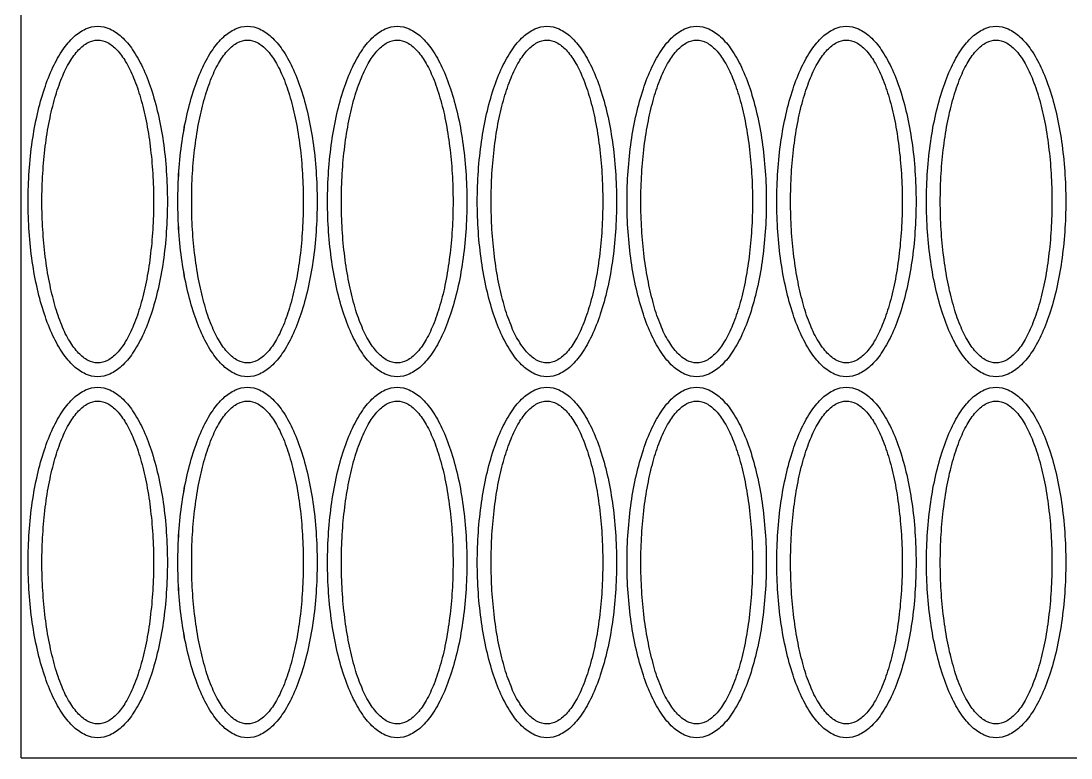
# Model space of a CAD drawing. Extents: x -15 to 2800, y 0 to 2050.
# Drawn here: x 0 to 1474, y 0 to 1034 of the extents above; entities that cross this region are included whole.
import ezdxf

# ---------------------------------------------------------------- set-up
doc = ezdxf.new("R2010")
doc.units = 0
doc.header["$LTSCALE"] = 41

msp = doc.modelspace()

# ---------------------------------------------------------------- linework, layer by layer
at = {"layer": 'BORDER_D0_T132.1_RK1_A0_W0_EM1'}
for points in [[(124.71, 1023.1, -0.081333), (141.17, 1012.01, -0.056346), (156.61, 993.89, -0.039878), (170.57, 969.3, -0.02994), (182.61, 938.99, -0.023968), (192.38, 903.87, -0.020393), (199.59, 865.02, -0.01836), (203.99, 823.61, -0.017435), (205.48, 780.9, -0.017435), (203.99, 738.19, -0.01836), (199.59, 696.78, -0.020393), (192.38, 657.93, -0.023968), (182.61, 622.81, -0.029939), (170.57, 592.5, -0.039878), (156.61, 567.91, -0.056346), (141.17, 549.79, -0.081333), (124.71, 538.7, -0.106579), (107.74, 534.96, -0.106579), (90.77, 538.7, -0.081333), (74.31, 549.79, -0.056346), (58.87, 567.91, -0.039878), (44.91, 592.5, -0.02994), (32.87, 622.81, -0.023968), (23.09, 657.93, -0.020393), (15.89, 696.78, -0.01836), (11.48, 738.19, -0.017435), (10, 780.9, -0.017435), (11.48, 823.61, -0.01836), (15.89, 865.02, -0.020393), (23.09, 903.87, -0.023968), (32.87, 938.99, -0.02994), (44.91, 969.3, -0.039878), (58.87, 993.89, -0.056346), (74.31, 1012.01, -0.081333), (90.77, 1023.1, -0.106579), (107.74, 1026.84, -0.106579), (124.71, 1023.1)], [(221.66, 738.19, -0.017435), (220.18, 780.9, -0.017435), (221.66, 823.61, -0.01836), (226.07, 865.02, -0.020393), (233.27, 903.87, -0.023968), (243.05, 938.99, -0.02994), (255.09, 969.3, -0.039878), (269.05, 993.89, -0.056346), (284.49, 1012.01, -0.081333), (300.95, 1023.1, -0.106579), (317.92, 1026.84, -0.106579), (334.89, 1023.1, -0.081333), (351.35, 1012.01, -0.056346), (366.79, 993.89, -0.039878), (380.75, 969.3, -0.02994), (392.79, 938.99, -0.023968), (402.57, 903.87, -0.020393), (409.77, 865.02, -0.01836), (414.17, 823.61, -0.017435), (415.66, 780.9, -0.017435), (414.17, 738.19, -0.01836), (409.77, 696.78, -0.020393), (402.57, 657.93, -0.023968), (392.79, 622.81, -0.029939), (380.75, 592.5, -0.039878), (366.79, 567.91, -0.056346), (351.35, 549.79, -0.081333), (334.89, 538.7, -0.106579), (317.92, 534.96, -0.106579), (300.95, 538.7, -0.081333), (284.49, 549.79, -0.056346), (269.05, 567.91, -0.039878), (255.09, 592.5, -0.02994), (243.05, 622.81, -0.023968), (233.27, 657.93, -0.020393), (226.07, 696.78, -0.01836), (221.66, 738.19)], [(431.85, 738.19, -0.017435), (430.36, 780.9, -0.017435), (431.85, 823.61, -0.01836), (436.25, 865.02, -0.020393), (443.45, 903.87, -0.023968), (453.23, 938.99, -0.02994), (465.27, 969.3, -0.039878), (479.23, 993.89, -0.056346), (494.67, 1012.01, -0.081333), (511.13, 1023.1, -0.106579), (528.1, 1026.84, -0.106579), (545.07, 1023.1, -0.081333), (561.53, 1012.01, -0.056346), (576.97, 993.89, -0.039878), (590.93, 969.3, -0.02994), (602.97, 938.99, -0.023968), (612.74, 903.87, -0.020393), (619.95, 865.02, -0.01836), (624.35, 823.61, -0.017435), (625.84, 780.9, -0.017435), (624.35, 738.19, -0.01836), (619.95, 696.78, -0.020393), (612.74, 657.93, -0.023968), (602.97, 622.81, -0.029939), (590.93, 592.5, -0.039879), (576.97, 567.91, -0.056346), (561.53, 549.79, -0.081333), (545.07, 538.7, -0.106579), (528.1, 534.96, -0.106579), (511.13, 538.7, -0.081333), (494.67, 549.79, -0.056346), (479.23, 567.91, -0.039878), (465.27, 592.5, -0.02994), (453.23, 622.81, -0.023968), (443.45, 657.93, -0.020393), (436.25, 696.78, -0.01836), (431.85, 738.19)], [(642.03, 738.19, -0.017435), (640.54, 780.9, -0.017435), (642.03, 823.61, -0.01836), (646.43, 865.02, -0.020393), (653.64, 903.87, -0.023968), (663.41, 938.99, -0.02994), (675.45, 969.3, -0.039878), (689.41, 993.89, -0.056346), (704.85, 1012.01, -0.081333), (721.31, 1023.1, -0.106579), (738.28, 1026.84, -0.106579), (755.25, 1023.1, -0.081333), (771.71, 1012.01, -0.056346), (787.15, 993.89, -0.039878), (801.11, 969.3, -0.02994), (813.15, 938.99, -0.023968), (822.92, 903.87, -0.020393), (830.13, 865.02, -0.01836), (834.53, 823.61, -0.017435), (836.02, 780.9, -0.017435), (834.53, 738.19, -0.01836), (830.13, 696.78, -0.020393), (822.92, 657.93, -0.023968), (813.15, 622.81, -0.029939), (801.11, 592.5, -0.039878), (787.15, 567.91, -0.056346), (771.71, 549.79, -0.081333), (755.25, 538.7, -0.106579), (738.28, 534.96, -0.106579), (721.31, 538.7, -0.081333), (704.85, 549.79, -0.056346), (689.41, 567.91, -0.039878), (675.45, 592.5, -0.02994), (663.41, 622.81, -0.023968), (653.64, 657.93, -0.020393), (646.43, 696.78, -0.01836), (642.03, 738.19)], [(852.21, 738.19, -0.017435), (850.72, 780.9, -0.017435), (852.21, 823.61, -0.01836), (856.61, 865.02, -0.020393), (863.82, 903.87, -0.023968), (873.59, 938.99, -0.02994), (885.63, 969.3, -0.039878), (899.59, 993.89, -0.056346), (915.03, 1012.01, -0.081333), (931.49, 1023.1, -0.106579), (948.46, 1026.84, -0.106579), (965.43, 1023.1, -0.081333), (981.89, 1012.01, -0.056346), (997.33, 993.89, -0.039878), (1011.29, 969.3, -0.02994), (1023.33, 938.99, -0.023968), (1033.1, 903.87, -0.020393), (1040.31, 865.02, -0.01836), (1044.71, 823.61, -0.017435), (1046.2, 780.9, -0.017435), (1044.71, 738.19, -0.01836), (1040.31, 696.78, -0.020393), (1033.1, 657.93, -0.023968), (1023.33, 622.81, -0.029939), (1011.29, 592.5, -0.039879), (997.33, 567.91, -0.056346), (981.89, 549.79, -0.081333), (965.43, 538.7, -0.106579), (948.46, 534.96, -0.106579), (931.49, 538.7, -0.081333), (915.03, 549.79, -0.056346), (899.59, 567.91, -0.039879), (885.63, 592.5, -0.02994), (873.59, 622.81, -0.023968), (863.82, 657.93, -0.020393), (856.61, 696.78, -0.01836), (852.21, 738.19)], [(1062.39, 738.19, -0.017435), (1060.9, 780.9, -0.017435), (1062.39, 823.61, -0.01836), (1066.79, 865.02, -0.020393), (1073.99, 903.87, -0.023968), (1083.77, 938.99, -0.02994), (1095.81, 969.3, -0.039878), (1109.77, 993.89, -0.056346), (1125.21, 1012.01, -0.081333), (1141.67, 1023.1, -0.106579), (1158.64, 1026.84, -0.106579), (1175.61, 1023.1, -0.081333), (1192.07, 1012.01, -0.056347), (1207.51, 993.89, -0.039878), (1221.47, 969.3, -0.02994), (1233.51, 938.99, -0.023968), (1243.29, 903.87, -0.020393), (1250.49, 865.02, -0.01836), (1254.9, 823.61, -0.017435), (1256.38, 780.9, -0.017435), (1254.9, 738.19, -0.01836), (1250.49, 696.78, -0.020393), (1243.29, 657.93, -0.023968), (1233.51, 622.81, -0.029939), (1221.47, 592.5, -0.039878), (1207.51, 567.91, -0.056346), (1192.07, 549.79, -0.081333), (1175.61, 538.7, -0.106579), (1158.64, 534.96, -0.106579), (1141.67, 538.7, -0.081333), (1125.21, 549.79, -0.056347), (1109.77, 567.91, -0.039878), (1095.81, 592.5, -0.029939), (1083.77, 622.81, -0.023968), (1073.99, 657.93, -0.020393), (1066.79, 696.78, -0.01836), (1062.39, 738.19)], [(1272.56, 738.19, -0.017435), (1271.08, 780.9, -0.017435), (1272.56, 823.61, -0.01836), (1276.97, 865.02, -0.020393), (1284.18, 903.87, -0.023968), (1293.95, 938.99, -0.02994), (1305.99, 969.3, -0.039878), (1319.95, 993.89, -0.056346), (1335.39, 1012.01, -0.081333), (1351.85, 1023.1, -0.106578), (1368.82, 1026.84, -0.106579), (1385.79, 1023.1, -0.081333), (1402.25, 1012.01, -0.056346), (1417.69, 993.89, -0.039878), (1431.65, 969.3, -0.02994), (1443.69, 938.99, -0.023968), (1453.46, 903.87, -0.020393), (1460.67, 865.02, -0.01836), (1465.07, 823.61, -0.017435), (1466.56, 780.9, -0.017435), (1465.07, 738.19, -0.01836), (1460.67, 696.78, -0.020393), (1453.46, 657.93, -0.023968), (1443.69, 622.81, -0.02994), (1431.65, 592.5, -0.039879), (1417.69, 567.91, -0.056346), (1402.25, 549.79, -0.081333), (1385.79, 538.7, -0.106579), (1368.82, 534.96, -0.106579), (1351.85, 538.7, -0.081333), (1335.39, 549.79, -0.056347), (1319.95, 567.91, -0.039878), (1305.99, 592.5, -0.029939), (1293.95, 622.81, -0.023968), (1284.18, 657.93, -0.020393), (1276.97, 696.78, -0.01836), (1272.56, 738.19)], [(203.99, 231.61, -0.01836), (199.59, 190.2, -0.020393), (192.38, 151.35, -0.023968), (182.61, 116.23, -0.02994), (170.57, 85.92, -0.039878), (156.61, 61.33, -0.056346), (141.17, 43.21, -0.081333), (124.71, 32.12, -0.106579), (107.74, 28.38, -0.106579), (90.77, 32.12, -0.081333), (74.31, 43.21, -0.056346), (58.87, 61.33, -0.039878), (44.91, 85.92, -0.029939), (32.87, 116.23, -0.023968), (23.09, 151.35, -0.020393), (15.89, 190.2, -0.01836), (11.48, 231.61, -0.017435), (10, 274.32, -0.017435), (11.48, 317.03, -0.01836), (15.89, 358.44, -0.020393), (23.09, 397.29, -0.023968), (32.87, 432.41, -0.02994), (44.91, 462.72, -0.039878), (58.87, 487.31, -0.056346), (74.31, 505.43, -0.081333), (90.77, 516.52, -0.106579), (107.74, 520.26, -0.106579), (124.71, 516.52, -0.081333), (141.17, 505.43, -0.056346), (156.61, 487.31, -0.039878), (170.57, 462.72, -0.02994), (182.61, 432.41, -0.023968), (192.38, 397.29, -0.020393), (199.59, 358.44, -0.01836), (203.99, 317.03, -0.017435), (205.48, 274.32, -0.017435), (203.99, 231.61)], [(414.17, 231.61, -0.01836), (409.77, 190.2, -0.020393), (402.57, 151.35, -0.023968), (392.79, 116.23, -0.02994), (380.75, 85.92, -0.039878), (366.79, 61.33, -0.056346), (351.35, 43.21, -0.081333), (334.89, 32.12, -0.106579), (317.92, 28.38, -0.106579), (300.95, 32.12, -0.081333), (284.49, 43.21, -0.056346), (269.05, 61.33, -0.039878), (255.09, 85.92, -0.02994), (243.05, 116.23, -0.023968), (233.27, 151.35, -0.020393), (226.07, 190.2, -0.01836), (221.66, 231.61, -0.017435), (220.18, 274.32, -0.017435), (221.66, 317.03, -0.01836), (226.07, 358.44, -0.020393), (233.27, 397.29, -0.023968), (243.05, 432.41, -0.02994), (255.09, 462.72, -0.039878), (269.05, 487.31, -0.056346), (284.49, 505.43, -0.081333), (300.95, 516.52, -0.106579), (317.92, 520.26, -0.106579), (334.89, 516.52, -0.081333), (351.35, 505.43, -0.056346), (366.79, 487.31, -0.039878), (380.75, 462.72, -0.02994), (392.79, 432.41, -0.023968), (402.57, 397.29, -0.020393), (409.77, 358.44, -0.01836), (414.17, 317.03, -0.017435), (415.66, 274.32, -0.017435), (414.17, 231.61)], [(624.35, 231.61, -0.01836), (619.95, 190.2, -0.020393), (612.74, 151.35, -0.023968), (602.97, 116.23, -0.02994), (590.93, 85.92, -0.039878), (576.97, 61.33, -0.056346), (561.53, 43.21, -0.081333), (545.07, 32.12, -0.106579), (528.1, 28.38, -0.106579), (511.13, 32.12, -0.081333), (494.67, 43.21, -0.056346), (479.23, 61.33, -0.039878), (465.27, 85.92, -0.02994), (453.23, 116.23, -0.023968), (443.45, 151.35, -0.020393), (436.25, 190.2, -0.01836), (431.85, 231.61, -0.017435), (430.36, 274.32, -0.017435), (431.85, 317.03, -0.01836), (436.25, 358.44, -0.020393), (443.45, 397.29, -0.023968), (453.23, 432.41, -0.02994), (465.27, 462.72, -0.039878), (479.23, 487.31, -0.056346), (494.67, 505.43, -0.081333), (511.13, 516.52, -0.106579), (528.1, 520.26, -0.106579), (545.07, 516.52, -0.081333), (561.53, 505.43, -0.056346), (576.97, 487.31, -0.039878), (590.93, 462.72, -0.02994), (602.97, 432.41, -0.023968), (612.74, 397.29, -0.020393), (619.95, 358.44, -0.01836), (624.35, 317.03, -0.017435), (625.84, 274.32, -0.017435), (624.35, 231.61)], [(834.53, 231.61, -0.01836), (830.13, 190.2, -0.020393), (822.92, 151.35, -0.023968), (813.15, 116.23, -0.02994), (801.11, 85.92, -0.039878), (787.15, 61.33, -0.056346), (771.71, 43.21, -0.081333), (755.25, 32.12, -0.106579), (738.28, 28.38, -0.106579), (721.31, 32.12, -0.081333), (704.85, 43.21, -0.056347), (689.41, 61.33, -0.039878), (675.45, 85.92, -0.02994), (663.41, 116.23, -0.023968), (653.64, 151.35, -0.020393), (646.43, 190.2, -0.01836), (642.03, 231.61, -0.017435), (640.54, 274.32, -0.017435), (642.03, 317.03, -0.01836), (646.43, 358.44, -0.020393), (653.64, 397.29, -0.023968), (663.41, 432.41, -0.02994), (675.45, 462.72, -0.039878), (689.41, 487.31, -0.056346), (704.85, 505.43, -0.081333), (721.31, 516.52, -0.106579), (738.28, 520.26, -0.106579), (755.25, 516.52, -0.081333), (771.71, 505.43, -0.056347), (787.15, 487.31, -0.039878), (801.11, 462.72, -0.02994), (813.15, 432.41, -0.023968), (822.92, 397.29, -0.020393), (830.13, 358.44, -0.01836), (834.53, 317.03, -0.017435), (836.02, 274.32, -0.017435), (834.53, 231.61)], [(1044.71, 231.61, -0.01836), (1040.31, 190.2, -0.020393), (1033.1, 151.35, -0.023968), (1023.33, 116.23, -0.02994), (1011.29, 85.92, -0.039878), (997.33, 61.33, -0.056346), (981.89, 43.21, -0.081333), (965.43, 32.12, -0.106579), (948.46, 28.38, -0.106579), (931.49, 32.12, -0.081333), (915.03, 43.21, -0.056346), (899.59, 61.33, -0.039878), (885.63, 85.92, -0.02994), (873.59, 116.23, -0.023968), (863.82, 151.35, -0.020393), (856.61, 190.2, -0.01836), (852.21, 231.61, -0.017435), (850.72, 274.32, -0.017435), (852.21, 317.03, -0.01836), (856.61, 358.44, -0.020393), (863.82, 397.29, -0.023968), (873.59, 432.41, -0.02994), (885.63, 462.72, -0.039878), (899.59, 487.31, -0.056346), (915.03, 505.43, -0.081333), (931.49, 516.52, -0.106579), (948.46, 520.26, -0.106579), (965.43, 516.52, -0.081333), (981.89, 505.43, -0.056347), (997.33, 487.31, -0.039878), (1011.29, 462.72, -0.02994), (1023.33, 432.41, -0.023968), (1033.1, 397.29, -0.020393), (1040.31, 358.44, -0.01836), (1044.71, 317.03, -0.017435), (1046.2, 274.32, -0.017435), (1044.71, 231.61)], [(1254.9, 231.61, -0.01836), (1250.49, 190.2, -0.020393), (1243.29, 151.35, -0.023968), (1233.51, 116.23, -0.02994), (1221.47, 85.92, -0.039878), (1207.51, 61.33, -0.056346), (1192.07, 43.21, -0.081332), (1175.61, 32.12, -0.106579), (1158.64, 28.38, -0.106579), (1141.67, 32.12, -0.081333), (1125.21, 43.21, -0.056347), (1109.77, 61.33, -0.039878), (1095.81, 85.92, -0.02994), (1083.77, 116.23, -0.023968), (1073.99, 151.35, -0.020393), (1066.79, 190.2, -0.01836), (1062.39, 231.61, -0.017435), (1060.9, 274.32, -0.017435), (1062.39, 317.03, -0.01836), (1066.79, 358.44, -0.020393), (1073.99, 397.29, -0.023968), (1083.77, 432.41, -0.02994), (1095.81, 462.72, -0.039878), (1109.77, 487.31, -0.056347), (1125.21, 505.43, -0.081333), (1141.67, 516.52, -0.106579), (1158.64, 520.26, -0.106579), (1175.61, 516.52, -0.081333), (1192.07, 505.43, -0.056347), (1207.51, 487.31, -0.039878), (1221.47, 462.72, -0.02994), (1233.51, 432.41, -0.023968), (1243.29, 397.29, -0.020393), (1250.49, 358.44, -0.01836), (1254.9, 317.03, -0.017435), (1256.38, 274.32, -0.017435), (1254.9, 231.61)], [(1465.07, 231.61, -0.01836), (1460.67, 190.2, -0.020393), (1453.46, 151.35, -0.023968), (1443.69, 116.23, -0.02994), (1431.65, 85.92, -0.039878), (1417.69, 61.33, -0.056346), (1402.25, 43.21, -0.081333), (1385.79, 32.12, -0.106579), (1368.82, 28.38, -0.106579), (1351.85, 32.12, -0.081333), (1335.39, 43.21, -0.056347), (1319.95, 61.33, -0.039878), (1305.99, 85.92, -0.02994), (1293.95, 116.23, -0.023968), (1284.18, 151.35, -0.020393), (1276.97, 190.2, -0.01836), (1272.56, 231.61, -0.017435), (1271.08, 274.32, -0.017435), (1272.56, 317.03, -0.01836), (1276.97, 358.44, -0.020393), (1284.18, 397.29, -0.023968), (1293.95, 432.41, -0.02994), (1305.99, 462.72, -0.039878), (1319.95, 487.31, -0.056347), (1335.39, 505.43, -0.081333), (1351.85, 516.52, -0.106579), (1368.82, 520.26, -0.106579), (1385.79, 516.52, -0.081333), (1402.25, 505.43, -0.056346), (1417.69, 487.31, -0.039878), (1431.65, 462.72, -0.02994), (1443.69, 432.41, -0.023968), (1453.46, 397.29, -0.020393), (1460.67, 358.44, -0.01836), (1465.07, 317.03, -0.017435), (1466.56, 274.32, -0.017435), (1465.07, 231.61)]]:
    msp.add_lwpolyline(points, format="xyb", close=True, dxfattribs=at)
at = {"layer": 'BORDER_D0_T132_RK1_A0_W0_EM1_RI1_ID0021'}
for points in [[(107.74, 1026.84, -0.106572), (124.71, 1023.1, -0.081329), (141.17, 1012.01, -0.056349), (156.61, 993.89, -0.039882), (170.57, 969.3, -0.029934), (182.61, 938.99, -0.02397), (192.38, 903.87, -0.020392), (199.59, 865.02, -0.01836), (203.99, 823.61, -0.017437), (205.48, 780.9, -0.017437), (203.99, 738.19, -0.01836), (199.59, 696.78, -0.020392), (192.38, 657.93, -0.02397), (182.61, 622.81, -0.029934), (170.57, 592.5, -0.039882), (156.61, 567.91, -0.056348), (141.17, 549.79, -0.081329), (124.71, 538.7, -0.106572), (107.74, 534.96, -0.106572), (90.77, 538.7, -0.081329), (74.31, 549.79, -0.056349), (58.87, 567.91, -0.039882), (44.91, 592.5, -0.029934), (32.87, 622.81, -0.02397), (23.1, 657.93, -0.020392), (15.89, 696.78, -0.01836), (11.49, 738.19, -0.017437), (10, 780.9, -0.017436), (11.49, 823.61, -0.01836), (15.89, 865.02, -0.020392), (23.1, 903.87, -0.02397), (32.87, 938.99, -0.029934), (44.91, 969.3, -0.039882), (58.87, 993.89, -0.056349), (74.31, 1012.01, -0.081329), (90.77, 1023.1, -0.106572), (107.74, 1026.84)], [(317.92, 1026.84, -0.106572), (334.89, 1023.1, -0.081329), (351.35, 1012.01, -0.056349), (366.79, 993.89, -0.039882), (380.75, 969.3, -0.029934), (392.79, 938.99, -0.02397), (402.56, 903.87, -0.020392), (409.77, 865.02, -0.01836), (414.17, 823.61, -0.017437), (415.66, 780.9, -0.017437), (414.17, 738.19, -0.01836), (409.77, 696.78, -0.020392), (402.56, 657.93, -0.02397), (392.79, 622.81, -0.029934), (380.75, 592.5, -0.039882), (366.79, 567.91, -0.056348), (351.35, 549.79, -0.081329), (334.89, 538.7, -0.106572), (317.92, 534.96, -0.106572), (300.95, 538.7, -0.081329), (284.49, 549.79, -0.056349), (269.05, 567.91, -0.039882), (255.09, 592.5, -0.029934), (243.05, 622.81, -0.02397), (233.28, 657.93, -0.020392), (226.07, 696.78, -0.01836), (221.67, 738.19, -0.017437), (220.18, 780.9, -0.017437), (221.67, 823.61, -0.01836), (226.07, 865.02, -0.020392), (233.28, 903.87, -0.02397), (243.05, 938.99, -0.029934), (255.09, 969.3, -0.039882), (269.05, 993.89, -0.056349), (284.49, 1012.01, -0.081329), (300.95, 1023.1, -0.106572), (317.92, 1026.84)], [(528.1, 1026.84, -0.106572), (545.07, 1023.1, -0.081329), (561.53, 1012.01, -0.056349), (576.97, 993.89, -0.039882), (590.93, 969.3, -0.029934), (602.97, 938.99, -0.02397), (612.74, 903.87, -0.020392), (619.95, 865.02, -0.01836), (624.35, 823.61, -0.017437), (625.84, 780.9, -0.017437), (624.35, 738.19, -0.01836), (619.95, 696.78, -0.020392), (612.74, 657.93, -0.02397), (602.97, 622.81, -0.029934), (590.93, 592.5, -0.039882), (576.97, 567.91, -0.056348), (561.53, 549.79, -0.081329), (545.07, 538.7, -0.106572), (528.1, 534.96, -0.106572), (511.13, 538.7, -0.081329), (494.67, 549.79, -0.056349), (479.23, 567.91, -0.039882), (465.27, 592.5, -0.029934), (453.23, 622.81, -0.02397), (443.46, 657.93, -0.020392), (436.25, 696.78, -0.01836), (431.85, 738.19, -0.017436), (430.36, 780.9, -0.017437), (431.85, 823.61, -0.01836), (436.25, 865.02, -0.020392), (443.46, 903.87, -0.02397), (453.23, 938.99, -0.029934), (465.27, 969.3, -0.039882), (479.23, 993.89, -0.056349), (494.67, 1012.01, -0.081329), (511.13, 1023.1, -0.106572), (528.1, 1026.84)], [(738.28, 1026.84, -0.106572), (755.25, 1023.1, -0.081329), (771.71, 1012.01, -0.056349), (787.15, 993.89, -0.039882), (801.11, 969.3, -0.029934), (813.15, 938.99, -0.02397), (822.92, 903.87, -0.020392), (830.13, 865.02, -0.01836), (834.53, 823.61, -0.017437), (836.02, 780.9, -0.017437), (834.53, 738.19, -0.01836), (830.13, 696.78, -0.020392), (822.92, 657.93, -0.02397), (813.15, 622.81, -0.029934), (801.11, 592.5, -0.039882), (787.15, 567.91, -0.056348), (771.71, 549.79, -0.081329), (755.25, 538.7, -0.106572), (738.28, 534.96, -0.106572), (721.31, 538.7, -0.081329), (704.85, 549.79, -0.056349), (689.41, 567.91, -0.039882), (675.45, 592.5, -0.029934), (663.41, 622.81, -0.02397), (653.64, 657.93, -0.020392), (646.43, 696.78, -0.01836), (642.03, 738.19, -0.017436), (640.54, 780.9, -0.017437), (642.03, 823.61, -0.01836), (646.43, 865.02, -0.020392), (653.64, 903.87, -0.02397), (663.41, 938.99, -0.029934), (675.45, 969.3, -0.039882), (689.41, 993.89, -0.056349), (704.85, 1012.01, -0.081329), (721.31, 1023.1, -0.106572), (738.28, 1026.84)], [(948.46, 1026.84, -0.106572), (965.43, 1023.1, -0.081329), (981.89, 1012.01, -0.056349), (997.33, 993.89, -0.039882), (1011.29, 969.3, -0.029934), (1023.33, 938.99, -0.02397), (1033.1, 903.87, -0.020392), (1040.31, 865.02, -0.01836), (1044.71, 823.61, -0.017437), (1046.2, 780.9, -0.017437), (1044.71, 738.19, -0.01836), (1040.31, 696.78, -0.020392), (1033.1, 657.93, -0.02397), (1023.33, 622.81, -0.029934), (1011.29, 592.5, -0.039882), (997.33, 567.91, -0.056348), (981.89, 549.79, -0.081329), (965.43, 538.7, -0.106572), (948.46, 534.96, -0.106572), (931.49, 538.7, -0.081329), (915.03, 549.79, -0.056348), (899.59, 567.91, -0.039882), (885.63, 592.5, -0.029934), (873.59, 622.81, -0.02397), (863.82, 657.93, -0.020392), (856.61, 696.78, -0.01836), (852.21, 738.19, -0.017436), (850.72, 780.9, -0.017437), (852.21, 823.61, -0.01836), (856.61, 865.02, -0.020392), (863.82, 903.87, -0.02397), (873.59, 938.99, -0.029934), (885.63, 969.3, -0.039882), (899.59, 993.89, -0.056348), (915.03, 1012.01, -0.081329), (931.49, 1023.1, -0.106572), (948.46, 1026.84)], [(1158.64, 1026.84, -0.106572), (1175.61, 1023.1, -0.08133), (1192.07, 1012.01, -0.056348), (1207.51, 993.89, -0.039882), (1221.47, 969.3, -0.029934), (1233.51, 938.99, -0.02397), (1243.28, 903.87, -0.020392), (1250.49, 865.02, -0.01836), (1254.89, 823.61, -0.017437), (1256.38, 780.9, -0.017437), (1254.89, 738.19, -0.01836), (1250.49, 696.78, -0.020392), (1243.28, 657.93, -0.02397), (1233.51, 622.81, -0.029934), (1221.47, 592.5, -0.039882), (1207.51, 567.91, -0.056348), (1192.07, 549.79, -0.08133), (1175.61, 538.7, -0.106572), (1158.64, 534.96, -0.106572), (1141.67, 538.7, -0.08133), (1125.21, 549.79, -0.056348), (1109.77, 567.91, -0.039882), (1095.81, 592.5, -0.029934), (1083.77, 622.81, -0.02397), (1074, 657.93, -0.020392), (1066.79, 696.78, -0.01836), (1062.39, 738.19, -0.017436), (1060.9, 780.9, -0.017437), (1062.39, 823.61, -0.01836), (1066.79, 865.02, -0.020392), (1074, 903.87, -0.02397), (1083.77, 938.99, -0.029934), (1095.81, 969.3, -0.039882), (1109.77, 993.89, -0.056348), (1125.21, 1012.01, -0.08133), (1141.67, 1023.1, -0.106572), (1158.64, 1026.84)], [(1368.82, 1026.84, -0.106572), (1385.79, 1023.1, -0.08133), (1402.25, 1012.01, -0.056348), (1417.69, 993.89, -0.039882), (1431.65, 969.3, -0.029934), (1443.69, 938.99, -0.02397), (1453.46, 903.87, -0.020392), (1460.67, 865.02, -0.01836), (1465.07, 823.61, -0.017437), (1466.56, 780.9, -0.017437), (1465.07, 738.19, -0.01836), (1460.67, 696.78, -0.020392), (1453.46, 657.93, -0.02397), (1443.69, 622.81, -0.029934), (1431.65, 592.5, -0.039882), (1417.69, 567.91, -0.056348), (1402.25, 549.79, -0.08133), (1385.79, 538.7, -0.106572), (1368.82, 534.96, -0.106572), (1351.85, 538.7, -0.08133), (1335.39, 549.79, -0.056348), (1319.95, 567.91, -0.039882), (1305.99, 592.5, -0.029934), (1293.95, 622.81, -0.02397), (1284.18, 657.93, -0.020392), (1276.97, 696.78, -0.01836), (1272.57, 738.19, -0.017436), (1271.08, 780.9, -0.017437), (1272.57, 823.61, -0.01836), (1276.97, 865.02, -0.020392), (1284.18, 903.87, -0.02397), (1293.95, 938.99, -0.029934), (1305.99, 969.3, -0.039882), (1319.95, 993.89, -0.056348), (1335.39, 1012.01, -0.08133), (1351.85, 1023.1, -0.106572), (1368.82, 1026.84)], [(107.74, 520.26, -0.106572), (124.71, 516.52, -0.081329), (141.17, 505.43, -0.056349), (156.61, 487.31, -0.039882), (170.57, 462.72, -0.029934), (182.61, 432.41, -0.02397), (192.38, 397.29, -0.020392), (199.59, 358.44, -0.01836), (203.99, 317.03, -0.017437), (205.48, 274.32, -0.017437), (203.99, 231.61, -0.01836), (199.59, 190.2, -0.020392), (192.38, 151.35, -0.02397), (182.61, 116.23, -0.029934), (170.57, 85.92, -0.039882), (156.61, 61.33, -0.056348), (141.17, 43.21, -0.081329), (124.71, 32.12, -0.106572), (107.74, 28.38, -0.106572), (90.77, 32.12, -0.081329), (74.31, 43.21, -0.056349), (58.87, 61.33, -0.039882), (44.91, 85.92, -0.029934), (32.87, 116.23, -0.02397), (23.1, 151.35, -0.020392), (15.89, 190.2, -0.01836), (11.49, 231.61, -0.017437), (10, 274.32, -0.017437), (11.49, 317.03, -0.01836), (15.89, 358.44, -0.020392), (23.1, 397.29, -0.02397), (32.87, 432.41, -0.029934), (44.91, 462.72, -0.039882), (58.87, 487.31, -0.056349), (74.31, 505.43, -0.081329), (90.77, 516.52, -0.106572), (107.74, 520.26)], [(317.92, 520.26, -0.106572), (334.89, 516.52, -0.081329), (351.35, 505.43, -0.056349), (366.79, 487.31, -0.039882), (380.75, 462.72, -0.029934), (392.79, 432.41, -0.02397), (402.56, 397.29, -0.020392), (409.77, 358.44, -0.01836), (414.17, 317.03, -0.017437), (415.66, 274.32, -0.017437), (414.17, 231.61, -0.01836), (409.77, 190.2, -0.020392), (402.56, 151.35, -0.02397), (392.79, 116.23, -0.029934), (380.75, 85.92, -0.039882), (366.79, 61.33, -0.056348), (351.35, 43.21, -0.081329), (334.89, 32.12, -0.106572), (317.92, 28.38, -0.106572), (300.95, 32.12, -0.081329), (284.49, 43.21, -0.056349), (269.05, 61.33, -0.039882), (255.09, 85.92, -0.029934), (243.05, 116.23, -0.02397), (233.28, 151.35, -0.020392), (226.07, 190.2, -0.01836), (221.67, 231.61, -0.017436), (220.18, 274.32, -0.017437), (221.67, 317.03, -0.01836), (226.07, 358.44, -0.020392), (233.28, 397.29, -0.02397), (243.05, 432.41, -0.029934), (255.09, 462.72, -0.039882), (269.05, 487.31, -0.056349), (284.49, 505.43, -0.081329), (300.95, 516.52, -0.106572), (317.92, 520.26)], [(528.1, 520.26, -0.106572), (545.07, 516.52, -0.081329), (561.53, 505.43, -0.056349), (576.97, 487.31, -0.039882), (590.93, 462.72, -0.029934), (602.97, 432.41, -0.02397), (612.74, 397.29, -0.020392), (619.95, 358.44, -0.01836), (624.35, 317.03, -0.017437), (625.84, 274.32, -0.017437), (624.35, 231.61, -0.01836), (619.95, 190.2, -0.020392), (612.74, 151.35, -0.02397), (602.97, 116.23, -0.029934), (590.93, 85.92, -0.039882), (576.97, 61.33, -0.056349), (561.53, 43.21, -0.081329), (545.07, 32.12, -0.106572), (528.1, 28.38, -0.106572), (511.13, 32.12, -0.081329), (494.67, 43.21, -0.056349), (479.23, 61.33, -0.039882), (465.27, 85.92, -0.029934), (453.23, 116.23, -0.02397), (443.46, 151.35, -0.020392), (436.25, 190.2, -0.01836), (431.85, 231.61, -0.017436), (430.36, 274.32, -0.017437), (431.85, 317.03, -0.01836), (436.25, 358.44, -0.020392), (443.46, 397.29, -0.02397), (453.23, 432.41, -0.029934), (465.27, 462.72, -0.039882), (479.23, 487.31, -0.056349), (494.67, 505.43, -0.081329), (511.13, 516.52, -0.106572), (528.1, 520.26)], [(738.28, 520.26, -0.106572), (755.25, 516.52, -0.081329), (771.71, 505.43, -0.056349), (787.15, 487.31, -0.039882), (801.11, 462.72, -0.029934), (813.15, 432.41, -0.02397), (822.92, 397.29, -0.020392), (830.13, 358.44, -0.01836), (834.53, 317.03, -0.017437), (836.02, 274.32, -0.017437), (834.53, 231.61, -0.01836), (830.13, 190.2, -0.020392), (822.92, 151.35, -0.02397), (813.15, 116.23, -0.029934), (801.11, 85.92, -0.039882), (787.15, 61.33, -0.056349), (771.71, 43.21, -0.081329), (755.25, 32.12, -0.106572), (738.28, 28.38, -0.106572), (721.31, 32.12, -0.081329), (704.85, 43.21, -0.056348), (689.41, 61.33, -0.039882), (675.45, 85.92, -0.029934), (663.41, 116.23, -0.02397), (653.64, 151.35, -0.020392), (646.43, 190.2, -0.01836), (642.03, 231.61, -0.017436), (640.54, 274.32, -0.017437), (642.03, 317.03, -0.01836), (646.43, 358.44, -0.020392), (653.64, 397.29, -0.02397), (663.41, 432.41, -0.029934), (675.45, 462.72, -0.039882), (689.41, 487.31, -0.056349), (704.85, 505.43, -0.081329), (721.31, 516.52, -0.106572), (738.28, 520.26)], [(948.46, 520.26, -0.106572), (965.43, 516.52, -0.081329), (981.89, 505.43, -0.056349), (997.33, 487.31, -0.039882), (1011.29, 462.72, -0.029934), (1023.33, 432.41, -0.02397), (1033.1, 397.29, -0.020392), (1040.31, 358.44, -0.01836), (1044.71, 317.03, -0.017437), (1046.2, 274.32, -0.017437), (1044.71, 231.61, -0.01836), (1040.31, 190.2, -0.020392), (1033.1, 151.35, -0.02397), (1023.33, 116.23, -0.029934), (1011.29, 85.92, -0.039882), (997.33, 61.33, -0.056348), (981.89, 43.21, -0.081329), (965.43, 32.12, -0.106572), (948.46, 28.38, -0.106572), (931.49, 32.12, -0.081329), (915.03, 43.21, -0.056349), (899.59, 61.33, -0.039882), (885.63, 85.92, -0.029934), (873.59, 116.23, -0.02397), (863.82, 151.35, -0.020392), (856.61, 190.2, -0.01836), (852.21, 231.61, -0.017436), (850.72, 274.32, -0.017437), (852.21, 317.03, -0.01836), (856.61, 358.44, -0.020392), (863.82, 397.29, -0.02397), (873.59, 432.41, -0.029934), (885.63, 462.72, -0.039882), (899.59, 487.31, -0.056348), (915.03, 505.43, -0.081329), (931.49, 516.52, -0.106572), (948.46, 520.26)], [(1158.64, 520.26, -0.106572), (1175.61, 516.52, -0.08133), (1192.07, 505.43, -0.056348), (1207.51, 487.31, -0.039882), (1221.47, 462.72, -0.029934), (1233.51, 432.41, -0.02397), (1243.28, 397.29, -0.020392), (1250.49, 358.44, -0.01836), (1254.89, 317.03, -0.017437), (1256.38, 274.32, -0.017437), (1254.89, 231.61, -0.01836), (1250.49, 190.2, -0.020392), (1243.28, 151.35, -0.02397), (1233.51, 116.23, -0.029934), (1221.47, 85.92, -0.039882), (1207.51, 61.33, -0.056348), (1192.07, 43.21, -0.08133), (1175.61, 32.12, -0.106572), (1158.64, 28.38, -0.106572), (1141.67, 32.12, -0.08133), (1125.21, 43.21, -0.056348), (1109.77, 61.33, -0.039882), (1095.81, 85.92, -0.029934), (1083.77, 116.23, -0.02397), (1074, 151.35, -0.020392), (1066.79, 190.2, -0.01836), (1062.39, 231.61, -0.017436), (1060.9, 274.32, -0.017437), (1062.39, 317.03, -0.01836), (1066.79, 358.44, -0.020392), (1074, 397.29, -0.02397), (1083.77, 432.41, -0.029934), (1095.81, 462.72, -0.039882), (1109.77, 487.31, -0.056348), (1125.21, 505.43, -0.08133), (1141.67, 516.52, -0.106572), (1158.64, 520.26)], [(1368.82, 520.26, -0.106572), (1385.79, 516.52, -0.08133), (1402.25, 505.43, -0.056348), (1417.69, 487.31, -0.039882), (1431.65, 462.72, -0.029934), (1443.69, 432.41, -0.02397), (1453.46, 397.29, -0.020392), (1460.67, 358.44, -0.01836), (1465.07, 317.03, -0.017437), (1466.56, 274.32, -0.017437), (1465.07, 231.61, -0.01836), (1460.67, 190.2, -0.020392), (1453.46, 151.35, -0.02397), (1443.69, 116.23, -0.029934), (1431.65, 85.92, -0.039882), (1417.69, 61.33, -0.056348), (1402.25, 43.21, -0.08133), (1385.79, 32.12, -0.106572), (1368.82, 28.38, -0.106572), (1351.85, 32.12, -0.08133), (1335.39, 43.21, -0.056348), (1319.95, 61.33, -0.039882), (1305.99, 85.92, -0.029934), (1293.95, 116.23, -0.02397), (1284.18, 151.35, -0.020392), (1276.97, 190.2, -0.01836), (1272.57, 231.61, -0.017436), (1271.08, 274.32, -0.017437), (1272.57, 317.03, -0.01836), (1276.97, 358.44, -0.020392), (1284.18, 397.29, -0.02397), (1293.95, 432.41, -0.029934), (1305.99, 462.72, -0.039882), (1319.95, 487.31, -0.056348), (1335.39, 505.43, -0.08133), (1351.85, 516.52, -0.106572), (1368.82, 520.26)]]:
    msp.add_lwpolyline(points, format="xyb", close=True, dxfattribs=at)
at = {"layer": 'CONTOUR_D0'}
for points in [[(107.74, 1007.45, -0.121126), (121.35, 1004.01, -0.084995), (134.54, 993.79, -0.05459), (146.91, 977.1, -0.03689), (158.1, 954.44, -0.026939), (167.76, 926.52, -0.021226), (175.59, 894.17, -0.017888), (181.36, 858.38, -0.016018), (184.9, 820.24, -0.015176), (186.09, 780.9, -0.015176), (184.9, 741.56, -0.016018), (181.36, 703.42, -0.017888), (175.59, 667.63, -0.021226), (167.76, 635.28, -0.026948), (158.1, 607.35, -0.036877), (146.91, 584.7, -0.054568), (134.54, 568.02, -0.085027), (121.35, 557.79, -0.121126), (107.74, 554.35, -0.12104), (94.14, 557.79, -0.085068), (80.94, 568.02, -0.054568), (68.57, 584.7, -0.066481), (57.38, 607.35, -0.043161), (47.72, 635.28, -0.021226), (39.89, 667.63, -0.017888), (34.12, 703.42, -0.016018), (30.58, 741.56, -0.015176), (29.39, 780.9, -0.015176), (30.58, 820.24, -0.016018), (34.12, 858.38, -0.017888), (39.89, 894.17, -0.021226), (47.72, 926.52, -0.026939), (57.38, 954.44, -0.03689), (68.57, 977.1, -0.05459), (80.94, 993.79, -0.085036), (94.14, 1004.01, -0.12104), (107.74, 1007.45)], [(317.92, 1007.45, -0.121126), (331.53, 1004.01, -0.084995), (344.72, 993.79, -0.05459), (357.09, 977.1, -0.03689), (368.28, 954.44, -0.026939), (377.94, 926.52, -0.021226), (385.77, 894.17, -0.017888), (391.54, 858.38, -0.016018), (395.08, 820.24, -0.015176), (396.27, 780.9, -0.015176), (395.08, 741.56, -0.016018), (391.54, 703.42, -0.017888), (385.77, 667.63, -0.021226), (377.94, 635.28, -0.026948), (368.28, 607.35, -0.036877), (357.09, 584.7, -0.054568), (344.72, 568.02, -0.085027), (331.53, 557.79, -0.121126), (317.92, 554.35, -0.12104), (304.32, 557.79, -0.085068), (291.12, 568.02, -0.054569), (278.75, 584.7, -0.066481), (267.56, 607.35, -0.043161), (257.9, 635.28, -0.021226), (250.07, 667.63, -0.017888), (244.3, 703.42, -0.016018), (240.76, 741.56, -0.015176), (239.57, 780.9, -0.015176), (240.76, 820.24, -0.016018), (244.3, 858.38, -0.017888), (250.07, 894.17, -0.021226), (257.9, 926.52, -0.026939), (267.56, 954.44, -0.03689), (278.75, 977.1, -0.05459), (291.12, 993.79, -0.085036), (304.32, 1004.01, -0.12104), (317.92, 1007.45)], [(528.1, 1007.45, -0.121126), (541.71, 1004.01, -0.084995), (554.9, 993.79, -0.05459), (567.27, 977.1, -0.03689), (578.46, 954.44, -0.026939), (588.12, 926.52, -0.021226), (595.95, 894.17, -0.017888), (601.72, 858.38, -0.016018), (605.26, 820.24, -0.015176), (606.45, 780.9, -0.015176), (605.26, 741.56, -0.016018), (601.72, 703.42, -0.017888), (595.95, 667.63, -0.021226), (588.12, 635.28, -0.026948), (578.46, 607.35, -0.036877), (567.27, 584.7, -0.054569), (554.9, 568.02, -0.085027), (541.71, 557.79, -0.121126), (528.1, 554.35, -0.12104), (514.5, 557.79, -0.085068), (501.3, 568.02, -0.054569), (488.93, 584.7, -0.066481), (477.74, 607.35, -0.043161), (468.08, 635.28, -0.021226), (460.25, 667.63, -0.017888), (454.48, 703.42, -0.016018), (450.94, 741.56, -0.015176), (449.75, 780.9, -0.015176), (450.94, 820.24, -0.016018), (454.48, 858.38, -0.017888), (460.25, 894.17, -0.021226), (468.08, 926.52, -0.026939), (477.74, 954.44, -0.03689), (488.93, 977.1, -0.05459), (501.3, 993.79, -0.085036), (514.5, 1004.01, -0.12104), (528.1, 1007.45)], [(738.28, 1007.45, -0.121126), (751.89, 1004.01, -0.084995), (765.08, 993.79, -0.05459), (777.45, 977.1, -0.03689), (788.64, 954.44, -0.026939), (798.3, 926.52, -0.021226), (806.13, 894.17, -0.017888), (811.9, 858.38, -0.016018), (815.44, 820.24, -0.015176), (816.63, 780.9, -0.015176), (815.44, 741.56, -0.016018), (811.9, 703.42, -0.017888), (806.13, 667.63, -0.021226), (798.3, 635.28, -0.026948), (788.64, 607.35, -0.036877), (777.45, 584.7, -0.054568), (765.08, 568.02, -0.085027), (751.89, 557.79, -0.121126), (738.28, 554.35, -0.12104), (724.68, 557.79, -0.085068), (711.48, 568.02, -0.054569), (699.11, 584.7, -0.066481), (687.92, 607.35, -0.043161), (678.26, 635.28, -0.021226), (670.43, 667.63, -0.017888), (664.66, 703.42, -0.016018), (661.12, 741.56, -0.015176), (659.93, 780.9, -0.015176), (661.12, 820.24, -0.016018), (664.66, 858.38, -0.017888), (670.43, 894.17, -0.021226), (678.26, 926.52, -0.026939), (687.92, 954.44, -0.03689), (699.11, 977.1, -0.05459), (711.48, 993.79, -0.085036), (724.68, 1004.01, -0.12104), (738.28, 1007.45)], [(948.46, 1007.45, -0.121126), (962.07, 1004.01, -0.084995), (975.26, 993.79, -0.05459), (987.63, 977.1, -0.03689), (998.82, 954.44, -0.026939), (1008.48, 926.52, -0.021226), (1016.31, 894.17, -0.017888), (1022.08, 858.38, -0.016018), (1025.62, 820.24, -0.015176), (1026.81, 780.9, -0.015176), (1025.62, 741.56, -0.016018), (1022.08, 703.42, -0.017888), (1016.31, 667.63, -0.021226), (1008.48, 635.28, -0.026948), (998.82, 607.35, -0.036877), (987.63, 584.7, -0.054569), (975.26, 568.02, -0.085027), (962.07, 557.79, -0.121126), (948.46, 554.35, -0.12104), (934.86, 557.79, -0.085068), (921.66, 568.02, -0.054569), (909.29, 584.7, -0.066481), (898.1, 607.35, -0.043161), (888.44, 635.28, -0.021226), (880.61, 667.63, -0.017888), (874.84, 703.42, -0.016018), (871.3, 741.56, -0.015176), (870.11, 780.9, -0.015176), (871.3, 820.24, -0.016018), (874.84, 858.38, -0.017888), (880.61, 894.17, -0.021226), (888.44, 926.52, -0.026939), (898.1, 954.44, -0.03689), (909.29, 977.1, -0.05459), (921.66, 993.79, -0.085036), (934.86, 1004.01, -0.12104), (948.46, 1007.45)], [(1158.64, 1007.45, -0.121126), (1172.25, 1004.01, -0.084995), (1185.44, 993.79, -0.05459), (1197.81, 977.1, -0.03689), (1209, 954.44, -0.026939), (1218.66, 926.52, -0.021226), (1226.49, 894.17, -0.017888), (1232.26, 858.38, -0.016018), (1235.8, 820.24, -0.015176), (1236.99, 780.9, -0.015176), (1235.8, 741.56, -0.016018), (1232.26, 703.42, -0.017888), (1226.49, 667.63, -0.021226), (1218.66, 635.28, -0.026948), (1209, 607.35, -0.036877), (1197.81, 584.7, -0.054568), (1185.44, 568.02, -0.085027), (1172.25, 557.79, -0.121126), (1158.64, 554.35, -0.12104), (1145.04, 557.79, -0.085067), (1131.84, 568.02, -0.054569), (1119.47, 584.7, -0.066481), (1108.28, 607.35, -0.043161), (1098.62, 635.28, -0.021226), (1090.79, 667.63, -0.017888), (1085.02, 703.42, -0.016018), (1081.48, 741.56, -0.015176), (1080.29, 780.9, -0.015176), (1081.48, 820.24, -0.016018), (1085.02, 858.38, -0.017888), (1090.79, 894.17, -0.021226), (1098.62, 926.52, -0.026939), (1108.28, 954.44, -0.03689), (1119.47, 977.1, -0.05459), (1131.84, 993.79, -0.085036), (1145.04, 1004.01, -0.12104), (1158.64, 1007.45)], [(1368.82, 1007.45, -0.121126), (1382.43, 1004.01, -0.084995), (1395.62, 993.79, -0.05459), (1407.99, 977.1, -0.03689), (1419.18, 954.44, -0.026939), (1428.84, 926.52, -0.021226), (1436.67, 894.17, -0.017888), (1442.44, 858.38, -0.016018), (1445.98, 820.24, -0.015176), (1447.17, 780.9, -0.015176), (1445.98, 741.56, -0.016018), (1442.44, 703.42, -0.017888), (1436.67, 667.63, -0.021226), (1428.84, 635.28, -0.026948), (1419.18, 607.35, -0.036877), (1407.99, 584.7, -0.054568), (1395.62, 568.02, -0.085027), (1382.43, 557.79, -0.121126), (1368.82, 554.35, -0.12104), (1355.22, 557.79, -0.085067), (1342.02, 568.02, -0.054569), (1329.65, 584.7, -0.066481), (1318.46, 607.35, -0.043161), (1308.8, 635.28, -0.021226), (1300.97, 667.63, -0.017888), (1295.2, 703.42, -0.016018), (1291.66, 741.56, -0.015176), (1290.47, 780.9, -0.015176), (1291.66, 820.24, -0.016018), (1295.2, 858.38, -0.017888), (1300.97, 894.17, -0.021226), (1308.8, 926.52, -0.026939), (1318.46, 954.44, -0.03689), (1329.65, 977.1, -0.05459), (1342.02, 993.79, -0.085036), (1355.22, 1004.01, -0.12104), (1368.82, 1007.45)], [(107.74, 500.87, -0.121126), (121.35, 497.43, -0.084995), (134.54, 487.21, -0.05459), (146.91, 470.52, -0.03689), (158.1, 447.86, -0.026939), (167.76, 419.94, -0.021226), (175.59, 387.59, -0.017888), (181.36, 351.8, -0.016018), (184.9, 313.66, -0.015176), (186.09, 274.32, -0.015176), (184.9, 234.98, -0.016018), (181.36, 196.84, -0.017888), (175.59, 161.05, -0.021226), (167.76, 128.7, -0.026948), (158.1, 100.77, -0.036877), (146.91, 78.12, -0.054569), (134.54, 61.44, -0.085027), (121.35, 51.21, -0.121126), (107.74, 47.77, -0.12104), (94.14, 51.21, -0.085068), (80.94, 61.44, -0.054568), (68.57, 78.12, -0.066481), (57.38, 100.77, -0.043161), (47.72, 128.7, -0.021226), (39.89, 161.05, -0.017888), (34.12, 196.84, -0.016018), (30.58, 234.98, -0.015176), (29.39, 274.32, -0.015176), (30.58, 313.66, -0.016018), (34.12, 351.8, -0.017888), (39.89, 387.59, -0.021226), (47.72, 419.94, -0.026939), (57.38, 447.86, -0.03689), (68.57, 470.52, -0.05459), (80.94, 487.21, -0.085036), (94.14, 497.43, -0.12104), (107.74, 500.87)], [(317.92, 500.87, -0.121126), (331.53, 497.43, -0.084995), (344.72, 487.21, -0.05459), (357.09, 470.52, -0.03689), (368.28, 447.86, -0.026939), (377.94, 419.94, -0.021226), (385.77, 387.59, -0.017888), (391.54, 351.8, -0.016018), (395.08, 313.66, -0.015176), (396.27, 274.32, -0.015176), (395.08, 234.98, -0.016018), (391.54, 196.84, -0.017888), (385.77, 161.05, -0.021226), (377.94, 128.7, -0.026948), (368.28, 100.77, -0.036877), (357.09, 78.12, -0.054569), (344.72, 61.44, -0.085027), (331.53, 51.21, -0.121127), (317.92, 47.77, -0.12104), (304.32, 51.21, -0.085068), (291.12, 61.44, -0.054569), (278.75, 78.12, -0.066481), (267.56, 100.77, -0.043161), (257.9, 128.7, -0.021226), (250.07, 161.05, -0.017888), (244.3, 196.84, -0.016018), (240.76, 234.98, -0.015176), (239.57, 274.32, -0.015176), (240.76, 313.66, -0.016018), (244.3, 351.8, -0.017888), (250.07, 387.59, -0.021226), (257.9, 419.94, -0.026939), (267.56, 447.86, -0.03689), (278.75, 470.52, -0.05459), (291.12, 487.21, -0.085036), (304.32, 497.43, -0.12104), (317.92, 500.87)], [(528.1, 500.87, -0.121126), (541.71, 497.43, -0.084995), (554.9, 487.21, -0.05459), (567.27, 470.52, -0.03689), (578.46, 447.86, -0.026939), (588.12, 419.94, -0.021226), (595.95, 387.59, -0.017888), (601.72, 351.8, -0.016018), (605.26, 313.66, -0.015176), (606.45, 274.32, -0.015176), (605.26, 234.98, -0.016018), (601.72, 196.84, -0.017888), (595.95, 161.05, -0.021226), (588.12, 128.7, -0.026947), (578.46, 100.77, -0.036877), (567.27, 78.12, -0.054569), (554.9, 61.44, -0.085027), (541.71, 51.21, -0.121126), (528.1, 47.77, -0.12104), (514.5, 51.21, -0.085068), (501.3, 61.44, -0.054569), (488.93, 78.12, -0.066481), (477.74, 100.77, -0.043161), (468.08, 128.7, -0.021226), (460.25, 161.05, -0.017888), (454.48, 196.84, -0.016018), (450.94, 234.98, -0.015176), (449.75, 274.32, -0.015176), (450.94, 313.66, -0.016018), (454.48, 351.8, -0.017888), (460.25, 387.59, -0.021226), (468.08, 419.94, -0.026939), (477.74, 447.86, -0.03689), (488.93, 470.52, -0.05459), (501.3, 487.21, -0.085036), (514.5, 497.43, -0.12104), (528.1, 500.87)], [(738.28, 500.87, -0.121126), (751.89, 497.43, -0.084995), (765.08, 487.21, -0.05459), (777.45, 470.52, -0.03689), (788.64, 447.86, -0.026939), (798.3, 419.94, -0.021226), (806.13, 387.59, -0.017888), (811.9, 351.8, -0.016018), (815.44, 313.66, -0.015176), (816.63, 274.32, -0.015176), (815.44, 234.98, -0.016018), (811.9, 196.84, -0.017888), (806.13, 161.05, -0.021226), (798.3, 128.7, -0.026948), (788.64, 100.77, -0.036877), (777.45, 78.12, -0.054569), (765.08, 61.44, -0.085027), (751.89, 51.21, -0.121126), (738.28, 47.77, -0.12104), (724.68, 51.21, -0.085068), (711.48, 61.44, -0.054569), (699.11, 78.12, -0.066481), (687.92, 100.77, -0.043161), (678.26, 128.7, -0.021226), (670.43, 161.05, -0.017888), (664.66, 196.84, -0.016018), (661.12, 234.98, -0.015176), (659.93, 274.32, -0.015176), (661.12, 313.66, -0.016018), (664.66, 351.8, -0.017888), (670.43, 387.59, -0.021226), (678.26, 419.94, -0.026939), (687.92, 447.86, -0.03689), (699.11, 470.52, -0.05459), (711.48, 487.21, -0.085036), (724.68, 497.43, -0.12104), (738.28, 500.87)], [(948.46, 500.87, -0.121126), (962.07, 497.43, -0.084995), (975.26, 487.21, -0.05459), (987.63, 470.52, -0.03689), (998.82, 447.86, -0.026939), (1008.48, 419.94, -0.021226), (1016.31, 387.59, -0.017888), (1022.08, 351.8, -0.016018), (1025.62, 313.66, -0.015176), (1026.81, 274.32, -0.015176), (1025.62, 234.98, -0.016018), (1022.08, 196.84, -0.017888), (1016.31, 161.05, -0.021226), (1008.48, 128.7, -0.026948), (998.82, 100.77, -0.036877), (987.63, 78.12, -0.054569), (975.26, 61.44, -0.085027), (962.07, 51.21, -0.121126), (948.46, 47.77, -0.12104), (934.86, 51.21, -0.085068), (921.66, 61.44, -0.054569), (909.29, 78.12, -0.066481), (898.1, 100.77, -0.043161), (888.44, 128.7, -0.021226), (880.61, 161.05, -0.017888), (874.84, 196.84, -0.016018), (871.3, 234.98, -0.015176), (870.11, 274.32, -0.015176), (871.3, 313.66, -0.016018), (874.84, 351.8, -0.017888), (880.61, 387.59, -0.021226), (888.44, 419.94, -0.026939), (898.1, 447.86, -0.03689), (909.29, 470.52, -0.05459), (921.66, 487.21, -0.085036), (934.86, 497.43, -0.12104), (948.46, 500.87)], [(1158.64, 500.87, -0.121126), (1172.25, 497.43, -0.084995), (1185.44, 487.21, -0.05459), (1197.81, 470.52, -0.03689), (1209, 447.86, -0.026939), (1218.66, 419.94, -0.021226), (1226.49, 387.59, -0.017888), (1232.26, 351.8, -0.016018), (1235.8, 313.66, -0.015176), (1236.99, 274.32, -0.015176), (1235.8, 234.98, -0.016018), (1232.26, 196.84, -0.017888), (1226.49, 161.05, -0.021226), (1218.66, 128.7, -0.026948), (1209, 100.77, -0.036877), (1197.81, 78.12, -0.054568), (1185.44, 61.44, -0.085027), (1172.25, 51.21, -0.121126), (1158.64, 47.77, -0.12104), (1145.04, 51.21, -0.085067), (1131.84, 61.44, -0.054569), (1119.47, 78.12, -0.066481), (1108.28, 100.77, -0.043161), (1098.62, 128.7, -0.021226), (1090.79, 161.05, -0.017888), (1085.02, 196.84, -0.016018), (1081.48, 234.98, -0.015176), (1080.29, 274.32, -0.015176), (1081.48, 313.66, -0.016018), (1085.02, 351.8, -0.017888), (1090.79, 387.59, -0.021226), (1098.62, 419.94, -0.026939), (1108.28, 447.86, -0.03689), (1119.47, 470.52, -0.05459), (1131.84, 487.21, -0.085036), (1145.04, 497.43, -0.12104), (1158.64, 500.87)], [(1368.82, 500.87, -0.121126), (1382.43, 497.43, -0.084995), (1395.62, 487.21, -0.05459), (1407.99, 470.52, -0.03689), (1419.18, 447.86, -0.026939), (1428.84, 419.94, -0.021226), (1436.67, 387.59, -0.017888), (1442.44, 351.8, -0.016018), (1445.98, 313.66, -0.015176), (1447.17, 274.32, -0.015176), (1445.98, 234.98, -0.016018), (1442.44, 196.84, -0.017888), (1436.67, 161.05, -0.021226), (1428.84, 128.7, -0.026948), (1419.18, 100.77, -0.036877), (1407.99, 78.12, -0.054568), (1395.62, 61.44, -0.085027), (1382.43, 51.21, -0.121126), (1368.82, 47.77, -0.12104), (1355.22, 51.21, -0.085067), (1342.02, 61.44, -0.054569), (1329.65, 78.12, -0.066481), (1318.46, 100.77, -0.043161), (1308.8, 128.7, -0.021226), (1300.97, 161.05, -0.017888), (1295.2, 196.84, -0.016018), (1291.66, 234.98, -0.015176), (1290.47, 274.32, -0.015176), (1291.66, 313.66, -0.016018), (1295.2, 351.8, -0.017888), (1300.97, 387.59, -0.021226), (1308.8, 419.94, -0.026939), (1318.46, 447.86, -0.03689), (1329.65, 470.52, -0.05459), (1342.02, 487.21, -0.085036), (1355.22, 497.43, -0.12104), (1368.82, 500.87)]]:
    msp.add_lwpolyline(points, format="xyb", close=True, dxfattribs=at)
at = {"layer": 'FRAME_Z18', "linetype": 'CONTINUOUS'}
for q in [(0, 2050), (2800, 0)]:
    msp.add_line((0, 0), q, dxfattribs=at)

doc.saveas('drawing.dxf')
